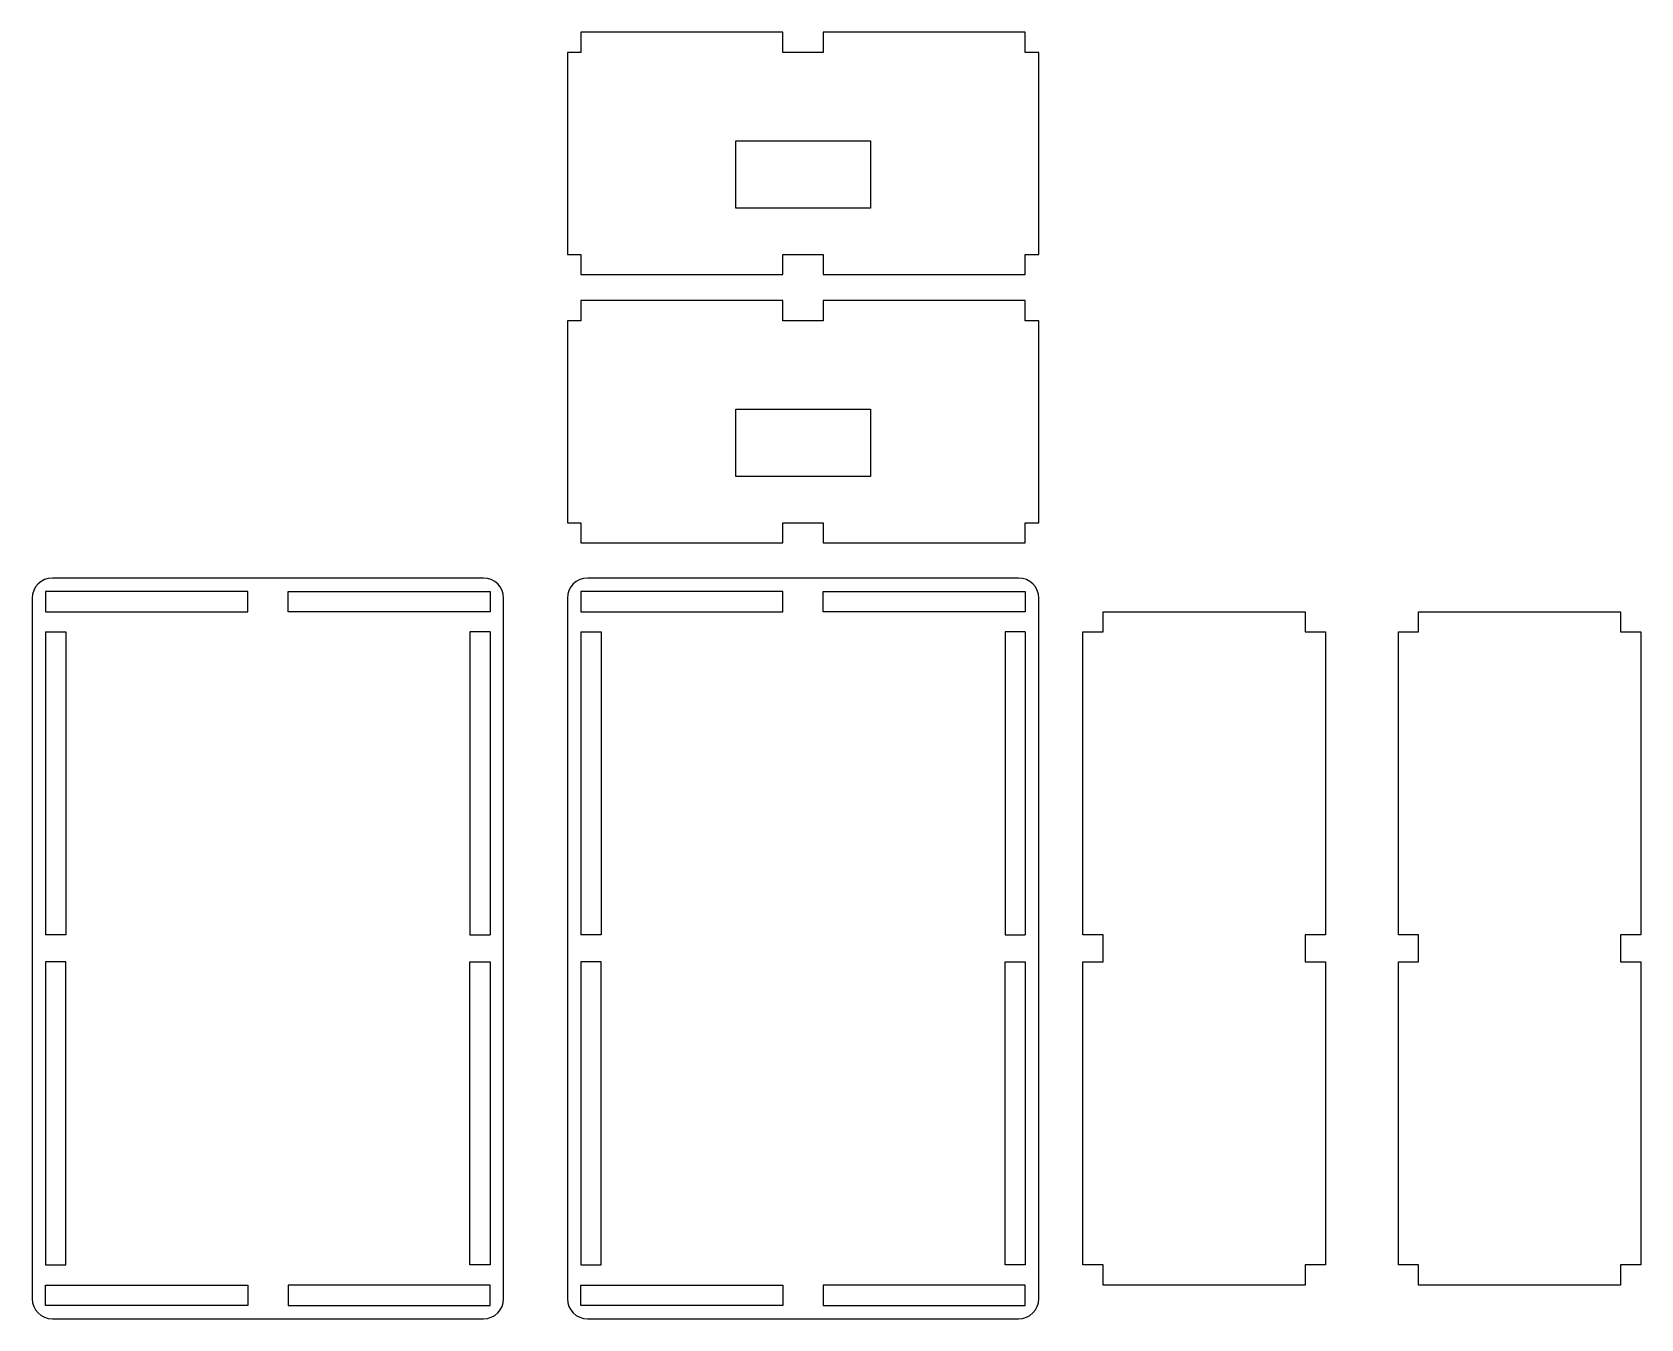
# Model space of a CAD drawing. Header units: millimetres. Extents: x 1641 to 1880, y 1969 to 2161.
import ezdxf

# ---------------------------------------------------------------- set-up
doc = ezdxf.new("R2010")
doc.units = ezdxf.units.MM

msp = doc.modelspace()

# ---------------------------------------------------------------- linework, layer by layer
for p, q in [((1752.23, 2160.56), (1722.23, 2160.56)), ((1722.23, 2160.56), (1722.23, 2157.56)), ((1752.23, 2157.56), (1752.23, 2160.56)), ((1788.23, 2160.56), (1758.23, 2160.56)), ((1758.23, 2160.56), (1758.23, 2157.56)), ((1788.23, 2157.56), (1788.23, 2160.56)), ((1722.23, 2157.56), (1720.23, 2157.56)), ((1720.23, 2157.56), (1720.23, 2127.56)), ((1758.23, 2157.56), (1752.23, 2157.56)), ((1790.23, 2157.56), (1788.23, 2157.56)), ((1790.23, 2127.56), (1790.23, 2157.56)), ((1745.23, 2134.41), (1745.23, 2144.41)), ((1745.23, 2144.41), (1765.23, 2144.41)), ((1765.23, 2144.41), (1765.23, 2134.41)), ((1752.23, 2134.41), (1745.23, 2134.41)), ((1765.23, 2134.41), (1752.23, 2134.41)), ((1720.23, 2127.56), (1722.23, 2127.56)), ((1722.23, 2127.56), (1722.23, 2124.56)), ((1752.23, 2124.56), (1752.23, 2127.56)), ((1752.23, 2127.56), (1758.23, 2127.56)), ((1758.23, 2127.56), (1758.23, 2124.56)), ((1788.23, 2124.56), (1788.23, 2127.56)), ((1788.23, 2127.56), (1790.23, 2127.56)), ((1722.23, 2124.56), (1752.23, 2124.56)), ((1758.23, 2124.56), (1788.23, 2124.56)), ((1752.23, 2120.7), (1722.23, 2120.7)), ((1722.23, 2120.7), (1722.23, 2117.7)), ((1752.23, 2117.7), (1752.23, 2120.7)), ((1788.23, 2120.7), (1758.23, 2120.7)), ((1758.23, 2120.7), (1758.23, 2117.7)), ((1788.23, 2117.7), (1788.23, 2120.7)), ((1722.23, 2117.7), (1720.23, 2117.7)), ((1720.23, 2117.7), (1720.23, 2087.7)), ((1758.23, 2117.7), (1752.23, 2117.7)), ((1790.23, 2117.7), (1788.23, 2117.7)), ((1790.23, 2087.7), (1790.23, 2117.7)), ((1745.23, 2094.55), (1745.23, 2104.55)), ((1745.23, 2104.55), (1765.23, 2104.55)), ((1765.23, 2104.55), (1765.23, 2094.55)), ((1752.23, 2094.55), (1745.23, 2094.55)), ((1765.23, 2094.55), (1752.23, 2094.55)), ((1720.23, 2087.7), (1722.23, 2087.7)), ((1722.23, 2087.7), (1722.23, 2084.7)), ((1752.23, 2084.7), (1752.23, 2087.7)), ((1752.23, 2087.7), (1758.23, 2087.7)), ((1758.23, 2087.7), (1758.23, 2084.7)), ((1788.23, 2084.7), (1788.23, 2087.7)), ((1788.23, 2087.7), (1790.23, 2087.7)), ((1722.23, 2084.7), (1752.23, 2084.7)), ((1758.23, 2084.7), (1788.23, 2084.7)), ((1707.77, 2079.49), (1643.77, 2079.49)), ((1787.23, 2079.49), (1723.23, 2079.49)), ((1640.77, 2076.49), (1640.77, 1972.49)), ((1642.77, 2077.49), (1642.77, 2077.49)), ((1642.77, 2077.49), (1642.77, 2074.49)), ((1672.77, 2077.49), (1642.77, 2077.49)), ((1672.77, 2074.49), (1672.77, 2077.49)), ((1678.77, 2074.49), (1678.77, 2077.49)), ((1678.77, 2077.49), (1708.77, 2077.49)), ((1708.77, 2077.49), (1708.77, 2074.49)), ((1710.77, 1972.49), (1710.77, 2076.49)), ((1720.23, 2076.49), (1720.23, 1972.49)), ((1722.23, 2077.49), (1722.23, 2077.49)), ((1722.23, 2077.49), (1722.23, 2074.49)), ((1752.23, 2077.49), (1722.23, 2077.49)), ((1752.23, 2074.49), (1752.23, 2077.49)), ((1758.23, 2074.49), (1758.23, 2077.49)), ((1758.23, 2077.49), (1788.23, 2077.49)), ((1788.23, 2077.49), (1788.23, 2074.49)), ((1790.23, 1972.49), (1790.23, 2076.49)), ((1642.77, 2074.49), (1672.77, 2074.49)), ((1672.77, 2074.49), (1672.77, 2074.49)), ((1708.77, 2074.49), (1678.77, 2074.49)), ((1722.23, 2074.49), (1752.23, 2074.49)), ((1752.23, 2074.49), (1752.23, 2074.49)), ((1788.23, 2074.49), (1758.23, 2074.49)), ((1799.78, 2071.49), (1799.78, 2074.49)), ((1799.78, 2074.49), (1802.78, 2074.49)), ((1802.78, 2074.49), (1829.78, 2074.49)), ((1829.78, 2074.49), (1829.78, 2071.49)), ((1846.62, 2071.49), (1846.62, 2074.49)), ((1846.62, 2074.49), (1849.62, 2074.49)), ((1849.62, 2074.49), (1876.62, 2074.49)), ((1876.62, 2074.49), (1876.62, 2071.49)), ((1642.77, 2071.49), (1645.77, 2071.49)), ((1642.77, 2071.49), (1642.77, 2026.49)), ((1645.77, 2071.49), (1645.77, 2026.49)), ((1708.77, 2071.49), (1705.77, 2071.49)), ((1705.77, 2071.49), (1705.77, 2026.49)), ((1708.77, 2071.49), (1708.77, 2026.49)), ((1722.23, 2071.49), (1725.23, 2071.49)), ((1722.23, 2071.49), (1722.23, 2026.49)), ((1725.23, 2071.49), (1725.23, 2026.49)), ((1788.23, 2071.49), (1785.23, 2071.49)), ((1785.23, 2071.49), (1785.23, 2026.49)), ((1788.23, 2071.49), (1788.23, 2026.49)), ((1796.78, 2071.49), (1799.78, 2071.49)), ((1796.78, 2026.49), (1796.78, 2071.49)), ((1829.78, 2071.49), (1832.78, 2071.49)), ((1832.78, 2071.49), (1832.78, 2026.49)), ((1843.62, 2071.49), (1846.62, 2071.49)), ((1843.62, 2026.49), (1843.62, 2071.49)), ((1876.62, 2071.49), (1879.62, 2071.49)), ((1879.62, 2071.49), (1879.62, 2026.49)), ((1645.77, 2026.49), (1642.77, 2026.49)), ((1705.77, 2026.49), (1708.77, 2026.49)), ((1725.23, 2026.49), (1722.23, 2026.49)), ((1785.23, 2026.49), (1788.23, 2026.49)), ((1799.78, 2026.49), (1796.78, 2026.49)), ((1799.78, 2022.49), (1799.78, 2026.49)), ((1832.78, 2026.49), (1829.78, 2026.49)), ((1829.78, 2026.49), (1829.78, 2022.49)), ((1846.62, 2026.49), (1843.62, 2026.49)), ((1846.62, 2022.49), (1846.62, 2026.49)), ((1879.62, 2026.49), (1876.62, 2026.49)), ((1876.62, 2026.49), (1876.62, 2022.49)), ((1645.77, 2022.49), (1642.77, 2022.49)), ((1642.77, 2022.49), (1642.77, 1977.49)), ((1645.77, 1977.49), (1645.77, 2022.49)), ((1705.77, 1977.49), (1705.77, 2022.49)), ((1705.77, 2022.49), (1708.77, 2022.49)), ((1708.77, 2022.49), (1708.77, 1977.49)), ((1725.23, 2022.49), (1722.23, 2022.49)), ((1722.23, 2022.49), (1722.23, 1977.49)), ((1725.23, 1977.49), (1725.23, 2022.49)), ((1785.23, 1977.49), (1785.23, 2022.49)), ((1785.23, 2022.49), (1788.23, 2022.49)), ((1788.23, 2022.49), (1788.23, 1977.49)), ((1796.78, 1977.49), (1796.78, 2022.49)), ((1796.78, 2022.49), (1799.78, 2022.49)), ((1829.78, 2022.49), (1832.78, 2022.49)), ((1832.78, 2022.49), (1832.78, 1977.49)), ((1843.62, 1977.49), (1843.62, 2022.49)), ((1843.62, 2022.49), (1846.62, 2022.49)), ((1876.62, 2022.49), (1879.62, 2022.49)), ((1879.62, 2022.49), (1879.62, 1977.49)), ((1642.77, 1977.49), (1645.77, 1977.49)), ((1708.77, 1977.49), (1705.77, 1977.49)), ((1722.23, 1977.49), (1725.23, 1977.49)), ((1788.23, 1977.49), (1785.23, 1977.49)), ((1799.78, 1977.49), (1796.78, 1977.49)), ((1799.78, 1974.49), (1799.78, 1977.49)), ((1832.78, 1977.49), (1829.78, 1977.49)), ((1829.78, 1977.49), (1829.78, 1974.49)), ((1846.62, 1977.49), (1843.62, 1977.49)), ((1846.62, 1974.49), (1846.62, 1977.49)), ((1879.62, 1977.49), (1876.62, 1977.49)), ((1876.62, 1977.49), (1876.62, 1974.49)), ((1642.77, 1971.49), (1642.77, 1974.49)), ((1642.77, 1974.49), (1672.77, 1974.49)), ((1672.77, 1974.49), (1672.77, 1971.49)), ((1708.77, 1974.49), (1678.77, 1974.49)), ((1678.77, 1974.49), (1678.77, 1971.49)), ((1708.77, 1971.49), (1708.77, 1974.49)), ((1722.23, 1971.49), (1722.23, 1974.49)), ((1722.23, 1974.49), (1752.23, 1974.49)), ((1752.23, 1974.49), (1752.23, 1971.49)), ((1788.23, 1974.49), (1758.23, 1974.49)), ((1758.23, 1974.49), (1758.23, 1971.49)), ((1788.23, 1971.49), (1788.23, 1974.49)), ((1829.78, 1974.49), (1799.78, 1974.49)), ((1876.62, 1974.49), (1846.62, 1974.49)), ((1672.77, 1971.49), (1642.77, 1971.49)), ((1678.77, 1971.49), (1708.77, 1971.49)), ((1752.23, 1971.49), (1722.23, 1971.49)), ((1758.23, 1971.49), (1788.23, 1971.49)), ((1643.77, 1969.49), (1707.77, 1969.49)), ((1723.23, 1969.49), (1787.23, 1969.49))]:
    msp.add_line(p, q)
for centre, start, end in [((1643.77, 2076.49), 90, 180), ((1707.77, 2076.49), 0, 90), ((1723.23, 2076.49), 90, 180), ((1787.23, 2076.49), 0, 90), ((1643.77, 1972.49), 180, 270), ((1707.77, 1972.49), 270, 0), ((1723.23, 1972.49), 180, 270), ((1787.23, 1972.49), 270, 0)]:
    msp.add_arc(centre, 3, start, end)

doc.saveas('drawing.dxf')
